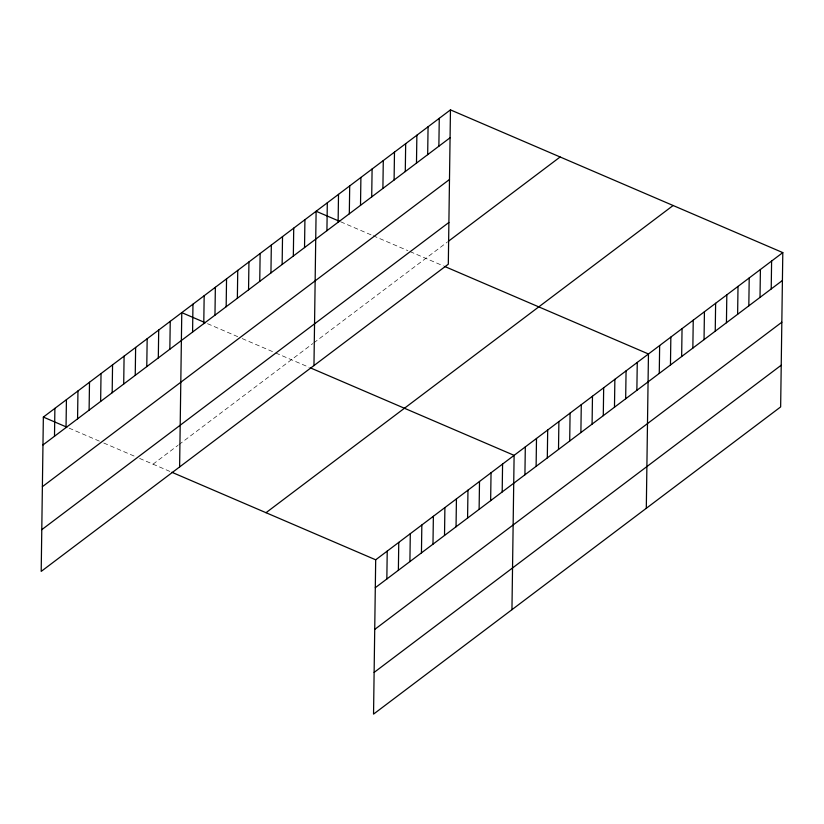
<?xml version="1.0" encoding="UTF-8"?>
<svg xmlns="http://www.w3.org/2000/svg" width="824" height="824" viewBox="0 0 824 824"><rect width="100%" height="100%" fill="white"/><g stroke="black" fill="none" stroke-linecap="round" stroke-linejoin="round"><path stroke-width="0.62" stroke-dasharray="4.12 3.09" d="M153.027 464.18L178.015 445.321M178.983 444.589L312.811 343.598M313.831 342.836L447.164 242.225M340.734 221.821L372.067 235.283M373.19 235.767L407.88 250.661M410.125 251.629L443.446 265.936M207.514 323.678L237.724 336.656M242.205 338.582L273.537 352.033M275.772 353.002L309.103 367.308M69.092 428.13L99.313 441.108M103.783 443.024L135.126 456.486M139.596 458.412L170.681 471.761"/><path stroke-width="1.24" d="M450.46 109.88L43.353 417.078L41.2 571.393L448.308 264.195L450.46 109.88L782.8 252.608L780.647 406.922L373.54 714.12L375.692 559.805L782.8 252.608M54.497 436.257L54.889 408.374M66.033 427.553L66.425 399.671M77.569 418.849L77.961 390.967M89.105 410.146L89.497 382.254M100.641 401.442L101.033 373.55M112.177 392.739L112.558 364.847M123.703 384.036L124.094 356.143M135.239 375.332L135.63 347.44M146.775 366.628L147.166 338.736M158.311 357.925L158.702 330.033M169.847 349.222L170.238 321.329M179.611 466.951L181.774 312.626L205.269 322.72M192.579 332.072L192.97 304.18M203.775 323.616L204.167 295.734M214.971 315.17L215.352 287.288M226.167 306.724L226.548 278.831M237.363 298.278L237.745 270.385M248.549 289.832L248.941 261.939M259.745 281.386L260.137 253.493M270.942 272.929L271.333 245.047M282.138 264.483L282.529 236.591M293.334 256.037L293.725 228.145M304.53 247.591L304.921 219.699M313.965 365.568L316.117 211.253L339.622 221.347M326.922 230.689L327.313 202.807M338.118 222.243L338.51 194.361M349.314 213.797L349.706 185.905M360.51 205.351L360.902 177.459M371.706 196.905L372.098 169.013M382.903 188.449L383.284 160.567M386.837 578.994L387.228 551.101M394.099 180.003L394.48 152.121M398.373 570.29L398.764 542.398M405.284 171.557L405.676 143.664M409.909 561.587L410.301 533.694M416.481 163.111L416.872 135.218M421.445 552.873L421.837 524.991M427.677 154.665L428.068 126.772M432.981 544.17L433.373 516.288M438.873 146.219L439.264 118.326M444.517 535.466L444.898 507.584M456.043 526.763L456.434 498.881M467.579 518.059L467.97 490.177M479.115 509.356L479.506 481.474M490.651 500.652L491.042 472.77M502.187 491.949L502.578 464.056M511.951 609.678L514.114 455.353L310.277 367.813M524.919 474.799L525.31 446.907M536.115 466.353L536.496 438.461M547.311 457.907L547.692 430.015M558.507 449.451L558.888 421.569M569.693 441.005L570.084 413.112M580.889 432.559L581.281 404.666M592.085 424.113L592.477 396.22M603.281 415.667L603.673 387.774M614.477 407.211L614.869 379.328M625.674 398.764L626.065 370.882M636.87 390.318L637.261 362.426M646.304 508.305L648.457 353.98L444.62 266.44M659.262 373.427L659.653 345.534M670.458 364.981L670.849 337.088M681.654 356.524L682.045 328.642M692.85 348.078L693.241 320.186M704.046 339.632L704.427 311.74M715.242 331.186L715.623 303.294M726.438 322.74L726.819 294.848M737.624 314.284L738.016 286.402M748.82 305.838L749.212 277.946M760.016 297.392L760.408 269.5M771.212 288.946L771.604 261.053M42.961 444.96L450.069 137.763M42.385 486.685L449.492 179.488M41.787 529.667L448.884 222.47M448.174 241.453L560.135 156.982M266.018 512.703L673.126 205.506M375.301 587.697L782.409 280.5M374.724 629.412L781.832 322.215M374.127 672.405L781.224 365.207M43.353 417.078L66.857 427.172M171.856 472.265L375.692 559.805"/></g></svg>
